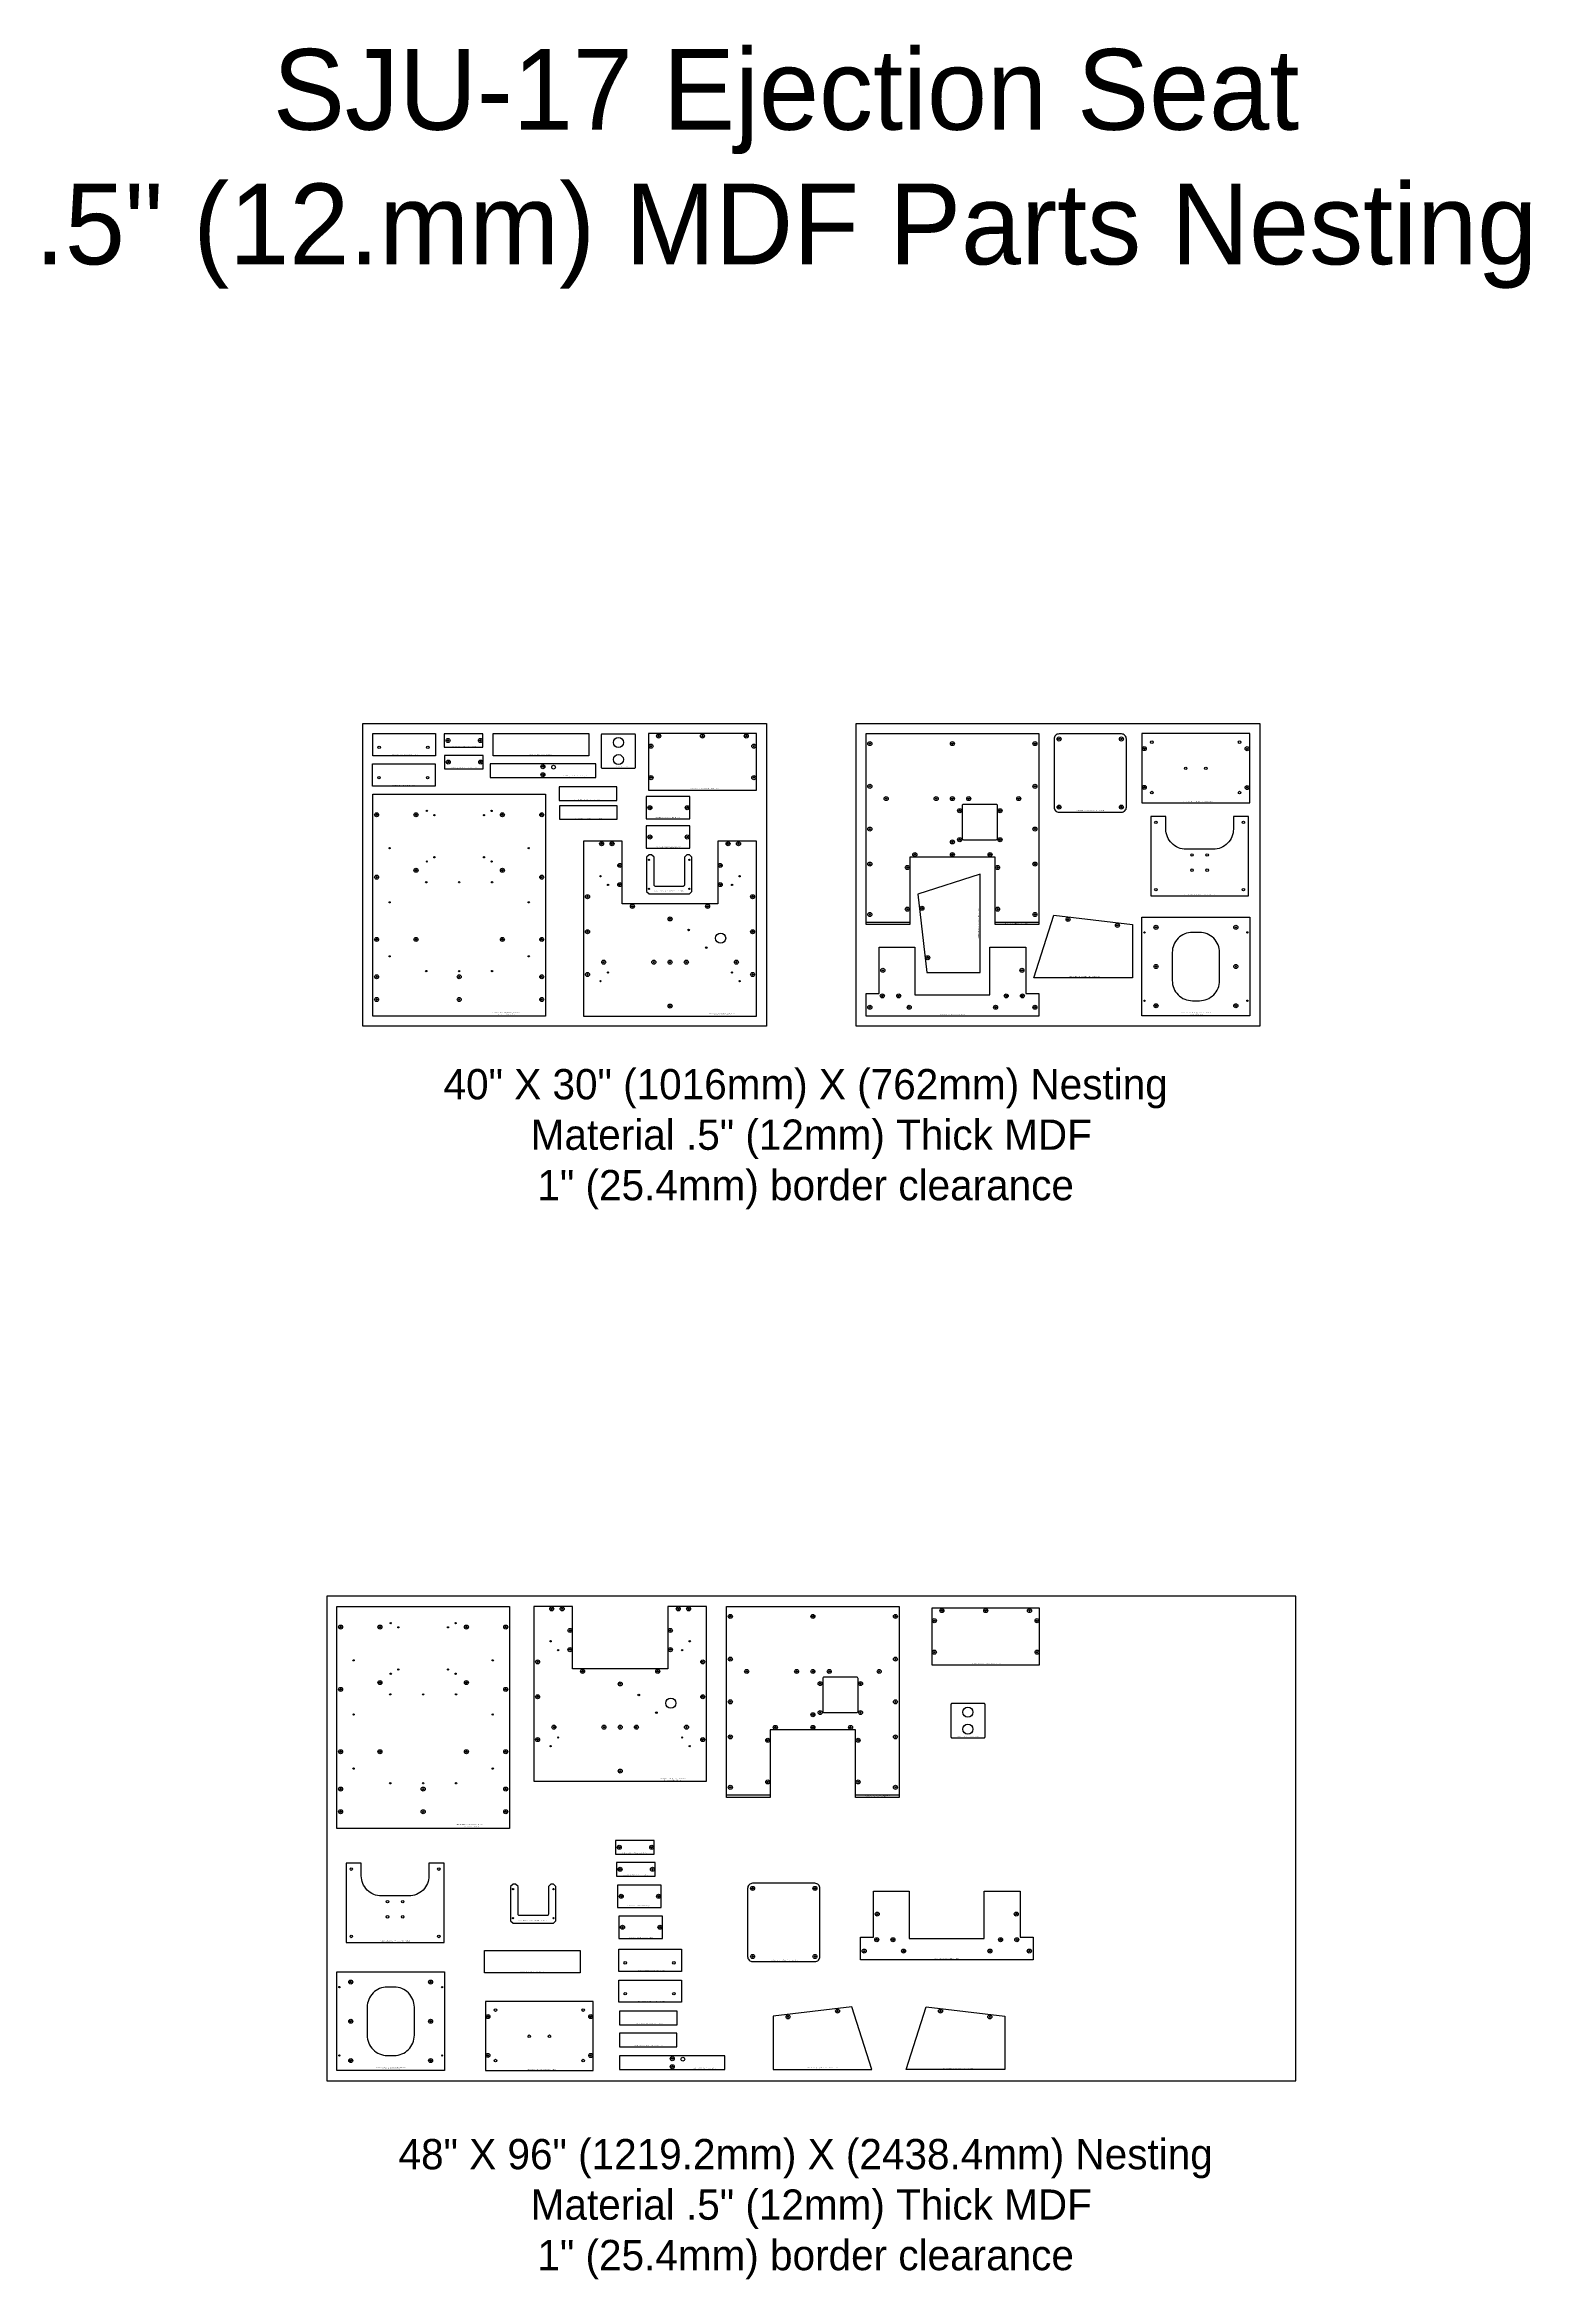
# Model space of a CAD drawing. Extents: x 220 to 367, y -88 to 133.
import ezdxf
from ezdxf.enums import TextEntityAlignment as Align

# ---------------------------------------------------------------- set-up
doc = ezdxf.new("R2010")
doc.units = 0
doc.header["$MEASUREMENT"] = 0
doc.layers.add('Info', color=4, linetype='Continuous')
doc.styles.add('Annotative', font='txt')

msp = doc.modelspace()

# ---------------------------------------------------------------- linework, layer by layer
at = {"color": 7, "linetype": 'Continuous', "lineweight": 25}
for p, q in [((301.45, 46.44), (305.78, 46.44)), ((314.23, 46.44), (318.56, 46.44)), ((287.63, -40.03), (291.96, -40.03)), ((300.41, -40.03), (304.74, -40.03))]:
    msp.add_line(p, q, dxfattribs=at)
at = {"color": 6, "linetype": 'Continuous'}
for points in [[(251.58, 66.12), (291.58, 66.12), (291.58, 36.12), (251.58, 36.12)], [(300.45, 66.12), (340.45, 66.12), (340.45, 36.12), (300.45, 36.12)], [(344.02, -68.35), (344.02, -20.35), (248.02, -20.35), (248.02, -68.35)]]:
    msp.add_lwpolyline(points, close=True, dxfattribs=at)
at = {"color": 7, "linetype": 'Continuous'}
for points in [[(252.58, 65.12), (258.78, 65.12), (258.78, 62.91), (252.58, 62.91)], [(259.66, 63.76), (263.49, 63.76), (263.49, 65.1), (259.66, 65.1)], [(264.52, 62.91), (264.52, 65.13), (273.97, 65.13), (273.97, 62.91)], [(279.9, 65.12), (279.9, 59.5), (290.58, 59.5), (290.58, 65.12)], [(339.45, 58.27), (339.45, 65.12), (328.76, 65.12), (328.76, 58.27)], [(252.56, 62.11), (258.76, 62.11), (258.76, 59.89), (252.56, 59.89)], [(259.69, 61.62), (263.52, 61.62), (263.52, 62.96), (259.69, 62.96)], [(274.66, 60.77), (274.66, 62.11), (264.21, 62.11), (264.21, 60.77)], [(276.75, 58.5), (276.75, 59.84), (271.06, 59.84), (271.06, 58.5)], [(269.69, 59.12), (269.69, 37.12), (252.58, 37.12), (252.58, 59.12)], [(276.78, 56.63), (276.78, 57.97), (271.09, 57.97), (271.09, 56.63)], [(279.65, 58.88), (279.65, 56.66), (283.98, 56.66), (283.98, 58.88)], [(279.65, 55.98), (279.65, 53.77), (283.98, 53.77), (283.98, 55.98)], [(290.58, 54.45), (286.75, 54.45), (286.75, 48.25), (277.3, 48.25), (277.3, 54.45), (273.47, 54.45), (273.47, 37.12), (290.58, 37.12)], [(307.47, 41.43), (312.75, 41.43), (312.75, 51.2), (306.56, 49.22)], [(327.84, 46.2), (327.84, 40.93), (318.07, 40.93), (320.05, 47.11)], [(328.78, 37.15), (328.78, 46.92), (339.47, 46.92), (339.47, 37.15)], [(306.29, 43.94), (306.29, 39.25), (313.71, 39.25), (313.71, 43.94), (317.27, 43.94), (317.27, 39.38), (318.56, 39.38), (318.56, 37.12), (301.45, 37.12), (301.45, 39.38), (302.74, 39.38), (302.74, 43.94)], [(266.13, -21.35), (266.13, -43.35), (249.02, -43.35), (249.02, -21.35)], [(285.64, -21.35), (281.81, -21.35), (281.81, -27.54), (272.36, -27.54), (272.36, -21.35), (268.53, -21.35), (268.53, -38.67), (285.64, -38.67)], [(307.96, -21.52), (307.96, -27.14), (318.64, -27.14), (318.64, -21.52)], [(276.63, -45.89), (280.46, -45.89), (280.46, -44.55), (276.63, -44.55)], [(276.71, -48.07), (280.54, -48.07), (280.54, -46.73), (276.71, -46.73)], [(276.81, -48.96), (276.81, -51.18), (281.14, -51.18), (281.14, -48.96)], [(305.73, -49.56), (305.73, -54.25), (313.15, -54.25), (313.15, -49.56), (316.7, -49.56), (316.7, -54.13), (318, -54.13), (318, -56.38), (300.88, -56.38), (300.88, -54.13), (302.18, -54.13), (302.18, -49.56)], [(276.95, -52.04), (276.95, -54.25), (281.28, -54.25), (281.28, -52.04)], [(276.97, -55.32), (283.16, -55.32), (283.16, -57.53), (276.97, -57.53)], [(263.66, -57.67), (263.66, -55.45), (273.11, -55.45), (273.11, -57.67)], [(249.02, -67.35), (249.02, -57.57), (259.7, -57.57), (259.7, -67.35)], [(276.97, -58.37), (283.16, -58.37), (283.16, -60.58), (276.97, -60.58)], [(274.42, -67.35), (274.42, -60.49), (263.74, -60.49), (263.74, -67.35)], [(282.72, -62.8), (282.72, -61.46), (277.03, -61.46), (277.03, -62.8)], [(292.23, -61.95), (292.23, -67.22), (302.01, -67.22), (300.03, -61.03)], [(315.2, -61.95), (315.2, -67.22), (305.43, -67.22), (307.4, -61.03)], [(282.7, -64.98), (282.7, -63.64), (277.01, -63.64), (277.01, -64.98)], [(287.47, -67.23), (287.47, -65.89), (277.03, -65.89), (277.03, -67.23)]]:
    msp.add_lwpolyline(points, close=True, dxfattribs=at)
for points in [[(275.22, 65.01), (275.22, 61.76, 0.414214), (275.28, 61.7), (278.53, 61.7, 0.414214), (278.59, 61.76), (278.59, 65.01, 0.414214), (278.53, 65.07), (275.28, 65.07, 0.414214)], [(327.24, 64.58, 0.414214), (326.74, 65.08), (320.57, 65.08, 0.414214), (320.07, 64.58), (320.07, 57.83, 0.414214), (320.57, 57.33), (326.74, 57.33, 0.414214), (327.24, 57.83)], [(339.34, 56.91), (337.84, 56.91), (337.84, 55.66, -0.414214), (335.84, 53.66), (333.15, 53.66, -0.414214), (331.15, 55.66), (331.15, 56.91), (329.65, 56.91), (329.65, 49.04), (339.34, 49.04)], [(279.7, 49.48), (279.95, 49.23), (283.95, 49.23), (284.2, 49.48), (284.2, 52.86), (283.95, 53.11), (283.7, 53.11), (283.45, 52.86), (283.45, 50.11, -0.414214), (283.33, 49.98), (280.58, 49.98, -0.414214), (280.45, 50.11), (280.45, 52.86), (280.2, 53.11), (279.95, 53.11), (279.7, 52.86)], [(333.78, 45.42, 0.414214), (331.78, 43.42), (331.78, 40.65, 0.414214), (333.78, 38.65), (334.47, 38.65, 0.414214), (336.47, 40.65), (336.47, 43.42, 0.414214), (334.47, 45.42)], [(309.86, -31.05), (309.86, -34.3, 0.414214), (309.92, -34.36), (313.17, -34.36, 0.414214), (313.23, -34.3), (313.23, -31.05, 0.414214), (313.17, -30.98), (309.92, -30.98, 0.414214)], [(259.64, -46.79), (258.14, -46.79), (258.14, -48.04, -0.414214), (256.14, -50.04), (253.44, -50.04, -0.414214), (251.44, -48.04), (251.44, -46.79), (249.94, -46.79), (249.94, -54.66), (259.64, -54.66)], [(266.23, -52.49), (266.48, -52.74), (270.48, -52.74), (270.73, -52.49), (270.73, -49.11), (270.48, -48.86), (270.23, -48.86), (269.98, -49.11), (269.98, -51.86, -0.414214), (269.85, -51.99), (267.1, -51.99, -0.414214), (266.98, -51.86), (266.98, -49.11), (266.73, -48.86), (266.48, -48.86), (266.23, -49.11)], [(296.88, -49.29, 0.414214), (296.38, -48.79), (290.21, -48.79, 0.414214), (289.71, -49.29), (289.71, -56.04, 0.414214), (290.21, -56.54), (296.38, -56.54, 0.414214), (296.88, -56.04)], [(254.02, -59.07, 0.414214), (252.02, -61.07), (252.02, -63.85, 0.414214), (254.02, -65.85), (254.7, -65.85, 0.414214), (256.7, -63.85), (256.7, -61.07, 0.414214), (254.7, -59.07)]]:
    msp.add_lwpolyline(points, format="xyb", close=True, dxfattribs=at)
at = {"color": 7, "linetype": 'Continuous', "lineweight": 25}
for points in [[(314.23, 46.19), (314.23, 52.88), (305.78, 52.88), (305.78, 46.19), (301.45, 46.19), (301.45, 65.12), (318.56, 65.12), (318.56, 46.19)], [(300.41, -40.28), (300.41, -33.59), (291.96, -33.59), (291.96, -40.28), (287.63, -40.28), (287.63, -21.35), (304.74, -21.35), (304.74, -40.28)]]:
    msp.add_lwpolyline(points, close=True, dxfattribs=at)
for points in [[(311.09, 54.6), (314.34, 54.6, 0.414214), (314.47, 54.72), (314.47, 57.97, 0.414214), (314.34, 58.1), (311.09, 58.1, 0.414214), (310.97, 57.97), (310.97, 54.72, 0.414214)], [(297.27, -31.87), (300.52, -31.87, 0.414214), (300.65, -31.75), (300.65, -28.5, 0.414214), (300.52, -28.37), (297.27, -28.37, 0.414214), (297.15, -28.5), (297.15, -31.75, 0.414214)]]:
    msp.add_lwpolyline(points, format="xyb", close=True, dxfattribs=at)
for centre, radius in [((260.04, 64.43), 0.2), ((263.24, 64.43), 0.2), ((280.9, 64.87), 0.065), ((285.24, 64.87), 0.065), ((289.58, 64.87), 0.065), ((320.57, 64.58), 0.065), ((326.74, 64.58), 0.065), ((260.06, 62.29), 0.2), ((263.27, 62.29), 0.2), ((280.15, 63.87), 0.065), ((290.33, 63.87), 0.065), ((329.01, 63.63), 0.065), ((339.2, 63.62), 0.065), ((269.43, 61.84), 0.065), ((269.43, 61.04), 0.065), ((280.15, 60.75), 0.065), ((290.33, 60.75), 0.065), ((329.01, 59.78), 0.065), ((339.2, 59.77), 0.065), ((280.03, 57.77), 0.065), ((283.73, 57.77), 0.065), ((320.57, 57.83), 0.065), ((326.74, 57.83), 0.065), ((252.96, 57.07), 0.065), ((256.86, 57.07), 0.065), ((265.42, 57.07), 0.065), ((269.32, 57.07), 0.065), ((275.25, 54.2), 0.065), ((276.28, 54.2), 0.065), ((280.03, 54.87), 0.065), ((283.73, 54.87), 0.065), ((287.78, 54.2), 0.065), ((288.81, 54.2), 0.065), ((252.96, 50.89), 0.065), ((256.86, 51.57), 0.065), ((265.42, 51.57), 0.065), ((269.32, 50.89), 0.065), ((277.05, 52.05), 0.065), ((287, 52.05), 0.065), ((273.85, 48.95), 0.065), ((277.05, 50.15), 0.065), ((287, 50.15), 0.065), ((290.21, 48.95), 0.065), ((278.3, 48), 0.065), ((282.03, 46.75), 0.065), ((285.75, 48), 0.065), ((306.98, 47.81), 0.065), ((321.46, 46.7), 0.065), ((252.96, 44.72), 0.065), ((256.86, 44.72), 0.065), ((265.42, 44.72), 0.065), ((269.32, 44.72), 0.065), ((273.85, 45.48), 0.065), ((290.21, 45.48), 0.065), ((326.35, 46.12), 0.065), ((330.17, 45.92), 0.065), ((338.08, 45.92), 0.065), ((275.46, 42.47), 0.065), ((280.42, 42.47), 0.065), ((282.03, 42.47), 0.065), ((283.64, 42.47), 0.065), ((288.6, 42.47), 0.065), ((307.55, 42.91), 0.065), ((330.17, 42.04), 0.065), ((338.08, 42.04), 0.065), ((252.96, 41.02), 0.065), ((261.14, 41.02), 0.065), ((269.32, 41.02), 0.065), ((273.85, 41.25), 0.065), ((290.21, 41.25), 0.065), ((303.11, 41.66), 0.065), ((316.89, 41.66), 0.065), ((252.96, 38.77), 0.065), ((261.14, 38.77), 0.065), ((269.32, 38.77), 0.065), ((282.03, 38.12), 0.065), ((301.82, 38), 0.065), ((303.06, 39.13), 0.065), ((304.68, 39.13), 0.065), ((305.72, 38), 0.065), ((314.28, 38), 0.065), ((315.33, 39.13), 0.065), ((316.94, 39.13), 0.065), ((318.18, 38), 0.065), ((330.17, 38.15), 0.065), ((338.08, 38.15), 0.065), ((270.31, -21.6), 0.065), ((271.34, -21.6), 0.065), ((282.84, -21.6), 0.065), ((283.87, -21.6), 0.065), ((308.96, -21.77), 0.065), ((313.3, -21.77), 0.065), ((317.64, -21.77), 0.065), ((249.39, -23.4), 0.065), ((253.29, -23.4), 0.065), ((261.85, -23.4), 0.065), ((265.75, -23.4), 0.065), ((272.11, -23.74), 0.065), ((282.06, -23.74), 0.065), ((308.21, -22.77), 0.065), ((318.39, -22.77), 0.065), ((272.11, -25.64), 0.065), ((282.06, -25.64), 0.065), ((308.21, -25.89), 0.065), ((318.39, -25.89), 0.065), ((268.91, -26.85), 0.065), ((273.36, -27.79), 0.065), ((280.81, -27.79), 0.065), ((285.27, -26.85), 0.065), ((249.39, -29.58), 0.065), ((253.29, -28.9), 0.065), ((261.85, -28.9), 0.065), ((265.75, -29.58), 0.065), ((268.91, -30.31), 0.065), ((277.09, -29.04), 0.065), ((285.27, -30.31), 0.065), ((268.91, -34.55), 0.065), ((270.52, -33.32), 0.065), ((275.48, -33.32), 0.065), ((277.09, -33.32), 0.065), ((278.7, -33.32), 0.065), ((283.66, -33.32), 0.065), ((285.27, -34.55), 0.065), ((249.39, -35.75), 0.065), ((253.29, -35.75), 0.065), ((261.85, -35.75), 0.065), ((265.75, -35.75), 0.065), ((277.09, -37.67), 0.065), ((249.39, -39.45), 0.065), ((257.57, -39.45), 0.065), ((265.75, -39.45), 0.065), ((249.39, -41.7), 0.065), ((257.57, -41.7), 0.065), ((265.75, -41.7), 0.065), ((277, -45.22), 0.2), ((280.21, -45.22), 0.2), ((277.08, -47.4), 0.2), ((280.29, -47.4), 0.2), ((277.19, -50.07), 0.065), ((280.89, -50.07), 0.065), ((290.21, -49.29), 0.065), ((296.38, -49.29), 0.065), ((277.32, -53.14), 0.065), ((281.03, -53.14), 0.065), ((302.55, -51.84), 0.065), ((316.33, -51.84), 0.065), ((302.5, -54.38), 0.065), ((304.11, -54.38), 0.065), ((314.77, -54.38), 0.065), ((316.38, -54.38), 0.065), ((290.21, -56.04), 0.065), ((296.38, -56.04), 0.065), ((301.26, -55.5), 0.065), ((305.16, -55.5), 0.065), ((313.72, -55.5), 0.065), ((317.62, -55.5), 0.065), ((250.4, -58.57), 0.065), ((258.31, -58.57), 0.065), ((263.99, -61.99), 0.065), ((274.17, -61.99), 0.065), ((293.72, -62.02), 0.065), ((298.62, -61.45), 0.065), ((308.82, -61.45), 0.065), ((313.71, -62.02), 0.065), ((250.4, -62.46), 0.065), ((258.31, -62.46), 0.065), ((250.4, -66.35), 0.065), ((258.31, -66.35), 0.065), ((263.98, -65.84), 0.065), ((274.17, -65.85), 0.065), ((282.25, -66.16), 0.065), ((282.25, -66.96), 0.065)]:
    msp.add_circle(centre, radius)
at = {"color": 7, "linetype": 'Continuous'}
for centre, radius in [((260.04, 64.43), 0.0625), ((263.24, 64.43), 0.0625), ((276.91, 64.23), 0.5), ((280.9, 64.87), 0.2), ((285.24, 64.87), 0.2), ((289.58, 64.87), 0.2), ((320.57, 64.58), 0.2), ((326.74, 64.58), 0.2), ((329.76, 64.26), 0.125), ((338.45, 64.26), 0.125), ((253.21, 63.76), 0.125), ((258.03, 63.76), 0.125), ((260.06, 62.29), 0.0625), ((263.27, 62.29), 0.0625), ((269.43, 61.84), 0.2), ((276.91, 62.54), 0.5), ((280.15, 63.87), 0.2), ((290.33, 63.87), 0.2), ((329.01, 63.63), 0.2), ((339.2, 63.62), 0.2), ((253.19, 60.75), 0.125), ((258.01, 60.75), 0.125), ((269.43, 61.04), 0.2), ((270.49, 61.79), 0.188), ((280.15, 60.75), 0.2), ((290.33, 60.75), 0.2), ((329.01, 59.78), 0.2), ((333.11, 61.67), 0.125), ((335.11, 61.67), 0.125), ((339.2, 59.77), 0.2), ((280.03, 57.77), 0.2), ((283.73, 57.77), 0.2), ((320.57, 57.83), 0.2), ((326.74, 57.83), 0.2), ((329.76, 59.27), 0.125), ((338.45, 59.27), 0.125), ((252.96, 57.07), 0.2), ((256.86, 57.07), 0.2), ((257.93, 57.45), 0.0625), ((258.68, 57.03), 0.0625), ((263.6, 57.03), 0.0625), ((264.35, 57.45), 0.0625), ((265.42, 57.07), 0.2), ((269.32, 57.07), 0.2), ((330.16, 56.33), 0.125), ((338.83, 56.33), 0.125), ((254.25, 53.76), 0.0625), ((268.03, 53.76), 0.0625), ((275.25, 54.2), 0.2), ((276.28, 54.2), 0.2), ((280.03, 54.87), 0.2), ((283.73, 54.87), 0.2), ((287.78, 54.2), 0.2), ((288.81, 54.2), 0.2), ((333.74, 53.09), 0.125), ((335.24, 53.09), 0.125), ((252.96, 50.89), 0.2), ((256.86, 51.57), 0.2), ((257.93, 52.44), 0.0625), ((258.68, 52.86), 0.0625), ((263.6, 52.86), 0.0625), ((264.35, 52.44), 0.0625), ((265.42, 51.57), 0.2), ((269.32, 50.89), 0.2), ((275.14, 50.98), 0.0625), ((277.05, 52.05), 0.2), ((279.95, 52.61), 0.0625), ((283.95, 52.61), 0.0625), ((287, 52.05), 0.2), ((288.92, 50.98), 0.0625), ((333.74, 51.59), 0.125), ((335.24, 51.59), 0.125), ((257.88, 50.39), 0.0625), ((261.14, 50.39), 0.0625), ((264.4, 50.39), 0.0625), ((273.85, 48.95), 0.2), ((275.89, 50.12), 0.0625), ((277.05, 50.15), 0.2), ((279.95, 49.73), 0.0625), ((283.95, 49.73), 0.0625), ((287, 50.15), 0.2), ((288.17, 50.12), 0.0625), ((290.21, 48.95), 0.2), ((330.16, 49.65), 0.125), ((338.83, 49.65), 0.125), ((254.25, 48.4), 0.0625), ((268.03, 48.4), 0.0625), ((278.3, 48), 0.2), ((282.03, 46.75), 0.2), ((285.75, 48), 0.2), ((306.98, 47.81), 0.2), ((321.46, 46.7), 0.2), ((252.96, 44.72), 0.2), ((256.86, 44.72), 0.2), ((265.42, 44.72), 0.2), ((269.32, 44.72), 0.2), ((273.85, 45.48), 0.2), ((283.87, 45.66), 0.0848), ((287.04, 44.85), 0.5), ((290.21, 45.48), 0.2), ((326.35, 46.12), 0.2), ((329.03, 45.42), 0.0625), ((330.17, 45.92), 0.2), ((338.08, 45.92), 0.2), ((339.22, 45.42), 0.0625), ((254.25, 43.05), 0.0625), ((268.03, 43.05), 0.0625), ((275.46, 42.47), 0.2), ((280.42, 42.47), 0.2), ((282.03, 42.47), 0.2), ((283.64, 42.47), 0.2), ((285.62, 43.91), 0.0848), ((288.6, 42.47), 0.2), ((307.55, 42.91), 0.2), ((330.17, 42.04), 0.2), ((338.08, 42.04), 0.2), ((252.96, 41.02), 0.2), ((257.88, 41.59), 0.0625), ((261.14, 41.02), 0.2), ((261.14, 41.59), 0.0625), ((264.4, 41.59), 0.0625), ((269.32, 41.02), 0.2), ((273.85, 41.25), 0.2), ((275.14, 40.59), 0.0625), ((275.89, 41.45), 0.0625), ((288.17, 41.45), 0.0625), ((288.92, 40.59), 0.0625), ((290.21, 41.25), 0.2), ((303.11, 41.66), 0.2), ((316.89, 41.66), 0.2), ((252.96, 38.77), 0.2), ((261.14, 38.77), 0.2), ((269.32, 38.77), 0.2), ((282.03, 38.12), 0.2), ((301.82, 38), 0.2), ((303.06, 39.13), 0.2), ((304.68, 39.13), 0.2), ((305.72, 38), 0.2), ((314.28, 38), 0.2), ((315.33, 39.13), 0.2), ((316.94, 39.13), 0.2), ((318.18, 38), 0.2), ((329.03, 38.65), 0.0625), ((330.17, 38.15), 0.2), ((338.08, 38.15), 0.2), ((339.22, 38.65), 0.0625), ((270.31, -21.6), 0.2), ((271.34, -21.6), 0.2), ((282.84, -21.6), 0.2), ((283.87, -21.6), 0.2), ((308.96, -21.77), 0.2), ((313.3, -21.77), 0.2), ((317.64, -21.77), 0.2), ((249.39, -23.4), 0.2), ((253.29, -23.4), 0.2), ((254.36, -23.02), 0.0625), ((255.11, -23.43), 0.0625), ((260.03, -23.43), 0.0625), ((260.78, -23.02), 0.0625), ((261.85, -23.4), 0.2), ((265.75, -23.4), 0.2), ((272.11, -23.74), 0.2), ((282.06, -23.74), 0.2), ((308.21, -22.77), 0.2), ((318.39, -22.77), 0.2), ((270.2, -24.81), 0.0625), ((270.95, -25.68), 0.0625), ((272.11, -25.64), 0.2), ((282.06, -25.64), 0.2), ((283.23, -25.68), 0.0625), ((283.98, -24.81), 0.0625), ((308.21, -25.89), 0.2), ((318.39, -25.89), 0.2), ((250.68, -26.7), 0.0625), ((253.29, -28.9), 0.2), ((254.36, -28.03), 0.0625), ((255.11, -27.61), 0.0625), ((260.03, -27.61), 0.0625), ((260.78, -28.03), 0.0625), ((261.85, -28.9), 0.2), ((264.46, -26.7), 0.0625), ((268.91, -26.85), 0.2), ((273.36, -27.79), 0.2), ((280.81, -27.79), 0.2), ((285.27, -26.85), 0.2), ((249.39, -29.58), 0.2), ((254.31, -30.07), 0.0625), ((257.57, -30.07), 0.0625), ((260.83, -30.07), 0.0625), ((265.75, -29.58), 0.2), ((268.91, -30.31), 0.2), ((277.09, -29.04), 0.2), ((278.93, -30.13), 0.0848), ((282.1, -30.94), 0.5), ((285.27, -30.31), 0.2), ((250.68, -32.06), 0.0625), ((264.46, -32.06), 0.0625), ((270.52, -33.32), 0.2), ((275.48, -33.32), 0.2), ((277.09, -33.32), 0.2), ((278.7, -33.32), 0.2), ((280.68, -31.88), 0.0848), ((283.66, -33.32), 0.2), ((311.54, -31.83), 0.5), ((311.54, -33.52), 0.5), ((268.91, -34.55), 0.2), ((270.2, -35.2), 0.0625), ((270.95, -34.34), 0.0625), ((283.23, -34.34), 0.0625), ((283.98, -35.2), 0.0625), ((285.27, -34.55), 0.2), ((249.39, -35.75), 0.2), ((250.68, -37.42), 0.0625), ((253.29, -35.75), 0.2), ((261.85, -35.75), 0.2), ((264.46, -37.42), 0.0625), ((265.75, -35.75), 0.2), ((277.09, -37.67), 0.2), ((249.39, -39.45), 0.2), ((254.31, -38.88), 0.0625), ((257.57, -39.45), 0.2), ((257.57, -38.88), 0.0625), ((260.83, -38.88), 0.0625), ((265.75, -39.45), 0.2), ((249.39, -41.7), 0.2), ((257.57, -41.7), 0.2), ((265.75, -41.7), 0.2), ((277, -45.22), 0.0625), ((280.21, -45.22), 0.0625), ((250.45, -47.38), 0.125), ((259.12, -47.38), 0.125), ((277.08, -47.4), 0.0625), ((280.29, -47.4), 0.0625), ((254.04, -50.61), 0.125), ((255.54, -50.61), 0.125), ((266.48, -49.36), 0.0625), ((270.48, -49.36), 0.0625), ((277.19, -50.07), 0.2), ((280.89, -50.07), 0.2), ((290.21, -49.29), 0.2), ((296.38, -49.29), 0.2), ((254.04, -52.11), 0.125), ((255.54, -52.11), 0.125), ((266.48, -52.24), 0.0625), ((270.48, -52.24), 0.0625), ((277.32, -53.14), 0.2), ((281.03, -53.14), 0.2), ((302.55, -51.84), 0.2), ((316.33, -51.84), 0.2), ((250.45, -54.05), 0.125), ((259.12, -54.05), 0.125), ((301.26, -55.5), 0.2), ((302.5, -54.38), 0.2), ((304.11, -54.38), 0.2), ((305.16, -55.5), 0.2), ((313.72, -55.5), 0.2), ((314.77, -54.38), 0.2), ((316.38, -54.38), 0.2), ((317.62, -55.5), 0.2), ((277.59, -56.67), 0.125), ((282.41, -56.67), 0.125), ((290.21, -56.04), 0.2), ((296.38, -56.04), 0.2), ((249.27, -59.07), 0.0625), ((250.4, -58.57), 0.2), ((258.31, -58.57), 0.2), ((259.45, -59.07), 0.0625), ((277.59, -59.72), 0.125), ((282.41, -59.72), 0.125), ((263.99, -61.99), 0.2), ((264.74, -61.35), 0.125), ((273.42, -61.35), 0.125), ((274.17, -61.99), 0.2), ((293.72, -62.02), 0.2), ((298.62, -61.45), 0.2), ((308.82, -61.45), 0.2), ((313.71, -62.02), 0.2), ((250.4, -62.46), 0.2), ((258.31, -62.46), 0.2), ((268.08, -63.94), 0.125), ((270.08, -63.94), 0.125), ((249.27, -65.85), 0.0625), ((250.4, -66.35), 0.2), ((258.31, -66.35), 0.2), ((259.45, -65.85), 0.0625), ((263.98, -65.84), 0.2), ((264.74, -66.35), 0.125), ((273.42, -66.35), 0.125), ((274.17, -65.85), 0.2), ((282.25, -66.16), 0.2), ((283.3, -66.21), 0.188), ((282.25, -66.96), 0.2)]:
    msp.add_circle(centre, radius, dxfattribs=at)
at = {"color": 7, "linetype": 'Continuous', "lineweight": 25}
for centre, radius in [((301.82, 64.12), 0.2), ((310, 64.12), 0.2), ((318.18, 64.12), 0.2), ((301.82, 64.12), 0.0625), ((310, 64.12), 0.0625), ((318.18, 64.12), 0.0625), ((301.82, 59.89), 0.2), ((301.82, 59.89), 0.0625), ((318.18, 59.89), 0.2), ((318.18, 59.89), 0.0625), ((303.44, 58.67), 0.2), ((303.44, 58.67), 0.0625), ((308.39, 58.67), 0.2), ((308.39, 58.67), 0.0625), ((310, 58.67), 0.2), ((310, 58.67), 0.0625), ((310.72, 57.47), 0.2), ((311.62, 58.67), 0.2), ((311.62, 58.67), 0.0625), ((314.72, 57.47), 0.2), ((316.57, 58.67), 0.2), ((316.57, 58.67), 0.0625), ((301.82, 55.66), 0.2), ((301.82, 55.66), 0.0625), ((310.72, 57.47), 0.0625), ((314.72, 57.47), 0.0625), ((318.18, 55.66), 0.2), ((318.18, 55.66), 0.0625), ((306.28, 53.13), 0.2), ((306.28, 53.13), 0.0625), ((310, 54.38), 0.2), ((310, 53.13), 0.2), ((310, 54.38), 0.0625), ((310, 53.13), 0.0625), ((310.72, 54.6), 0.2), ((310.72, 54.6), 0.0625), ((313.73, 53.13), 0.2), ((313.73, 53.13), 0.0625), ((314.72, 54.6), 0.2), ((314.72, 54.6), 0.0625), ((301.82, 52.19), 0.2), ((301.82, 52.19), 0.0625), ((305.53, 51.85), 0.2), ((305.53, 51.85), 0.0625), ((314.48, 51.85), 0.2), ((314.48, 51.85), 0.0625), ((318.18, 52.19), 0.2), ((318.18, 52.19), 0.0625), ((301.82, 47.19), 0.2), ((301.82, 47.19), 0.0625), ((305.53, 47.72), 0.2), ((305.53, 47.72), 0.0625), ((314.48, 47.72), 0.2), ((314.48, 47.72), 0.0625), ((318.18, 47.19), 0.2), ((318.18, 47.19), 0.0625), ((288, -22.35), 0.2), ((288, -22.35), 0.0625), ((296.18, -22.35), 0.2), ((296.18, -22.35), 0.0625), ((304.36, -22.35), 0.2), ((304.36, -22.35), 0.0625), ((288, -26.58), 0.2), ((288, -26.58), 0.0625), ((304.36, -26.58), 0.2), ((304.36, -26.58), 0.0625), ((289.62, -27.8), 0.2), ((289.62, -27.8), 0.0625), ((294.57, -27.8), 0.2), ((294.57, -27.8), 0.0625), ((296.18, -27.8), 0.2), ((296.18, -27.8), 0.0625), ((297.8, -27.8), 0.2), ((297.8, -27.8), 0.0625), ((302.75, -27.8), 0.2), ((302.75, -27.8), 0.0625), ((288, -30.81), 0.2), ((288, -30.81), 0.0625), ((296.9, -29), 0.2), ((296.9, -29), 0.0625), ((300.9, -29), 0.2), ((300.9, -29), 0.0625), ((304.36, -30.81), 0.2), ((304.36, -30.81), 0.0625), ((292.46, -33.34), 0.2), ((296.18, -32.09), 0.2), ((296.18, -33.34), 0.2), ((296.18, -32.09), 0.0625), ((296.9, -31.87), 0.2), ((296.9, -31.87), 0.0625), ((299.91, -33.34), 0.2), ((300.9, -31.87), 0.2), ((300.9, -31.87), 0.0625), ((288, -34.28), 0.2), ((288, -34.28), 0.0625), ((291.71, -34.62), 0.2), ((291.71, -34.62), 0.0625), ((292.46, -33.34), 0.0625), ((296.18, -33.34), 0.0625), ((299.91, -33.34), 0.0625), ((300.66, -34.62), 0.2), ((300.66, -34.62), 0.0625), ((304.36, -34.28), 0.2), ((304.36, -34.28), 0.0625), ((288, -39.28), 0.2), ((288, -39.28), 0.0625), ((291.71, -38.75), 0.2), ((291.71, -38.75), 0.0625), ((300.66, -38.75), 0.2), ((300.66, -38.75), 0.0625), ((304.36, -39.28), 0.2), ((304.36, -39.28), 0.0625)]:
    msp.add_circle(centre, radius, dxfattribs=at)

# ---------------------------------------------------------------- texts
at = {"layer": 'Info', "color": 4, "linetype": 'Continuous'}
for s, p in [('40" X 30" (1016mm) X (762mm) Nesting ', (296.02, 28.88)), ('Material .5" (12mm) Thick MDF', (296.02, 23.88)), ('1" (25.4mm) border clearance ', (296.02, 18.88)), ('48" X 96" (1219.2mm) X (2438.4mm) Nesting ', (296.02, -77.12)), ('Material .5" (12mm) Thick MDF', (296.02, -82.12)), ('1" (25.4mm) border clearance ', (296.02, -87.12))]:
    msp.add_text(s, height=3, dxfattribs=at).set_placement(p, align=Align.CENTER)
at = {"layer": 'Info', "color": 4, "linetype": 'Continuous', "insert": (293.52, 132.94), "char_height": 8, "attachment_point": 2}
msp.add_mtext_dynamic_manual_height_columns('SJU-17 Ejection Seat \\P.5" (12.mm) MDF Parts Nesting', width=208.7087, gutter_width=15, heights=[0], dxfattribs=at)
at = {"layer": 'Info', "char_height": 0.05, "style": 'Annotative'}
for s, width, gutter_width, heights, insert, attachment_point in [('Seat Pan Support B - Qty 2 - PN# OH3A2A-19 - CNC - Item 10 - Thick .5" (12.7mm)', 5.3173, 0.625, [0.083], (255.78, 63.04), 2), ('Seat Pan Front D - Qty 2 - PN# OH3A2A-16 - CNC - Item 7 - Thick .5" (12.7mm)', 5.3173, 0.625, [0.083], (261.57, 63.89), 2), ('Seat Pan Front A - Qty 1 - PN# OH3A2A-13 - CNC - Item 4 - Thick .5" (12.7mm)', 5.3173, 0.625, [0.083], (269.26, 63.08), 2), ('Seat Pan Support B - Qty 2 - PN# OH3A2A-19 - CNC - Item 10 - Thick .5" (12.7mm)', 5.3173, 0.625, [0.083], (255.76, 60.03), 2), ('Seat Pan Front D - Qty 2 - PN# OH3A2A-16 - CNC - Item 7 - Thick .5" (12.7mm)', 5.3173, 0.625, [0.083], (261.6, 61.75), 2), ('Seat Pan Front B - Qty 1 - PN# OH3A2A-14 - CNC - Item 5 - Thick .5" (12.7mm)', 5.3173, 0.625, [0.083], (272.61, 60.95), 2), ('Lower Seat Pan Support C - Qty 2 - PN# OH3A2A-20 - CNC - Item 11 - Thick .5" (12.7mm)', 5.3173, 0.625, [0.083], (273.94, 58.64), 2), ('Lower Parachute Container Base - Qty 1 - PN# OH3A2A-67 - CNC - Item 58 - Thick .5" (12.7mm)  ', 4.5355, 0, [0.0166], (285.32, 59.68), 2), ('Top Parachute Container Base - Qty 1 - PN# OH3A2A-71 - CNC - Item 62 - Thick .5" (12.7mm)  ', 4.5355, 0, [0.0166], (334.31, 58.43), 2), ('Lower Seat Pan Support C - Qty 2 - PN# OH3A2A-20 - CNC - Item 11 - Thick .5" (12.7mm)', 5.3173, 0.625, [0.083], (273.97, 56.76), 2), ('Seat Pan Front E - Qty 1 - PN# OH3A2A-17 - CNC - Item 8 - Thick .5" (12.7mm)', 3.5696, 0.625, [0.083], (281.82, 56.85), 2), ('Drouge Bridle Container - Qty 1 - PN# OH3A2A-56 - CNC - Item 47 - Thick .5" (12.7mm)', 4.0134, 0.625, [0.0766], (323.66, 57.51), 2), ('Seat Pan Front C - Qty 1 - PN# OH3A2A-15 - CNC - Item 6 - Thick .5" (12.7mm)', 5.3173, 0.625, [0.083], (281.85, 53.9), 2), ('Seat Pan Access Panel Support - Qty 1 - PN# OH3A2A-100 - CNC - Item 91 - Thick .5" (12.7mm)', 5.3173, 0.625, [0.083], (281.96, 49.54), 2), ('FWD Parachute Container Support - Qty 1 - PN# OH3A2A-72 - CNC - Item 63 - Thick .5" (12.7mm)  ', 4.5355, 0, [0.0166], (334.5, 49.16), 8), ('Seat Pan Top - Qty 1 - PN# OH3A2A-10 - CNC - Item 1 - Thick .5" (12.7mm)', 6.7043, 0.625, [0.0766], (316.39, 46.34), 2), ('Right Parachute Container Support - Qty 1 - PN# OH3A2A-70 - CNC - Item 61 - Thick .5" (12.7mm)  ', 4.5355, 0, [0.0166], (323.09, 41), 8), ('Aft Seat Back Support - Qty 1 - PN# OH3A2A-26 - CNC - Item 17 - Thick .5" (12.7mm)', 6.7043, 0.625, [0.0766], (265.78, 37.52), 2), ('Lower Seat Pan Base - Qty 1 - PN# OH3A2A-12 - CNC - Item 3 - Thick .5" (12.7mm)', 6.7043, 0.625, [0.0766], (287.19, 37.42), 2), ('Seat Back Top - Qty 1 - PN# OH3A2A-30 - CNC - Item 21 - Thick .5" (12.7mm)', 6.7043, 0.625, [0.0766], (310.01, 37.32), 2), ('Aft Parachute Container Support - Qty 1 - PN# OH3A2A-68 - CNC - Item 59 - Thick .5" (12.7mm)', 6.7043, 0.625, [0.0766], (334.14, 37.51), 2), ('Lower Parachute Container Base - Qty 1 - PN# OH3A2A-67 - CNC - Item 58 - Thick .5" (12.7mm)  ', 4.5355, 0, [0.0166], (313.38, -26.96), 2), ('Lower Seat Pan Base - Qty 1 - PN# OH3A2A-12 - CNC - Item 3 - Thick .5" (12.7mm)', 6.7043, 0.625, [0.0766], (282.25, -38.37), 2), ('Seat Pan Top - Qty 1 - PN# OH3A2A-10 - CNC - Item 1 - Thick .5" (12.7mm)', 6.7043, 0.625, [0.0766], (302.58, -40.12), 2), ('Aft Seat Back Support - Qty 1 - PN# OH3A2A-26 - CNC - Item 17 - Thick .5" (12.7mm)', 6.7043, 0.625, [0.0766], (262.21, -42.95), 2), ('Seat Pan Front D - Qty 2 - PN# OH3A2A-16 - CNC - Item 7 - Thick .5" (12.7mm)', 5.3173, 0.625, [0.083], (278.54, -45.76), 2), ('Seat Pan Front D - Qty 2 - PN# OH3A2A-16 - CNC - Item 7 - Thick .5" (12.7mm)', 5.3173, 0.625, [0.083], (278.62, -47.94), 2), ('Seat Pan Access Panel Support - Qty 1 - PN# OH3A2A-100 - CNC - Item 91 - Thick .5" (12.7mm)', 5.3173, 0.625, [0.083], (268.48, -52.43), 2), ('Seat Pan Front E - Qty 1 - PN# OH3A2A-17 - CNC - Item 8 - Thick .5" (12.7mm)', 3.5696, 0.625, [0.083], (278.98, -50.99), 2), ('FWD Parachute Container Support - Qty 1 - PN# OH3A2A-72 - CNC - Item 63 - Thick .5" (12.7mm)  ', 4.5355, 0, [0.0166], (254.79, -54.54), 8), ('Seat Pan Front C - Qty 1 - PN# OH3A2A-15 - CNC - Item 6 - Thick .5" (12.7mm)', 5.3173, 0.625, [0.083], (279.15, -54.12), 2), ('Seat Pan Front A - Qty 1 - PN# OH3A2A-13 - CNC - Item 4 - Thick .5" (12.7mm)', 5.3173, 0.625, [0.083], (268.4, -57.5), 2), ('Seat Pan Support B - Qty 2 - PN# OH3A2A-19 - CNC - Item 10 - Thick .5" (12.7mm)', 5.3173, 0.625, [0.083], (280.17, -57.39), 2), ('Drouge Bridle Container - Qty 1 - PN# OH3A2A-56 - CNC - Item 47 - Thick .5" (12.7mm)', 4.0134, 0.625, [0.0766], (293.3, -56.36), 2), ('Seat Back Top - Qty 1 - PN# OH3A2A-30 - CNC - Item 21 - Thick .5" (12.7mm)', 6.7043, 0.625, [0.0766], (309.45, -56.19), 2), ('Seat Pan Support B - Qty 2 - PN# OH3A2A-19 - CNC - Item 10 - Thick .5" (12.7mm)', 5.3173, 0.625, [0.083], (280.17, -60.44), 2), ('Lower Seat Pan Support C - Qty 2 - PN# OH3A2A-20 - CNC - Item 11 - Thick .5" (12.7mm)', 5.3173, 0.625, [0.083], (279.91, -62.66), 2), ('Lower Seat Pan Support C - Qty 2 - PN# OH3A2A-20 - CNC - Item 11 - Thick .5" (12.7mm)', 5.3173, 0.625, [0.083], (279.89, -64.84), 2), ('Aft Parachute Container Support - Qty 1 - PN# OH3A2A-68 - CNC - Item 59 - Thick .5" (12.7mm)', 6.7043, 0.625, [0.0766], (254.37, -66.99), 2), ('Top Parachute Container Base - Qty 1 - PN# OH3A2A-71 - CNC - Item 62 - Thick .5" (12.7mm)  ', 4.5355, 0, [0.0166], (269.28, -67.19), 2), ('Seat Pan Front B - Qty 1 - PN# OH3A2A-14 - CNC - Item 5 - Thick .5" (12.7mm)', 5.3173, 0.625, [0.083], (285.43, -67.06), 2), ('Left Parachute Container Support - Qty 1 - PN# OH3A2A-69 - CNC - Item 60 - Thick .5" (12.7mm)  ', 4.5355, 0, [0.0166], (297.12, -67.04), 2), ('Right Parachute Container Support - Qty 1 - PN# OH3A2A-70 - CNC - Item 61 - Thick .5" (12.7mm)  ', 4.5355, 0, [0.0166], (310.45, -67.15), 8)]:
    msp.add_mtext_dynamic_manual_height_columns(s, width=width, gutter_width=gutter_width, heights=heights, dxfattribs=dict(at, insert=insert, attachment_point=attachment_point))
at = {"layer": 'Info', "char_height": 0.04, "attachment_point": 2}
for insert in [(276.91, 61.83), (311.55, -34.23)]:
    msp.add_mtext_dynamic_manual_height_columns('Seat Pan Access Panel Plug - Qty 1 - PN# OH3A2A-99 - CNC - Item 90 - Thick .5" (12.7mm)', width=6.5264, gutter_width=0.625, heights=[0.106], dxfattribs=dict(at, insert=insert))
at = {"layer": 'Info', "insert": (312.57, 46.31), "char_height": 0.05, "attachment_point": 2, "rotation": 90, "style": 'Annotative'}
msp.add_mtext_dynamic_manual_height_columns('Left Parachute Container Support - Qty 1 - PN# OH3A2A-69 - CNC - Item 60 - Thick .5" (12.7mm)  ', width=4.5355, gutter_width=0, heights=[0.0166], dxfattribs=at)
at = {"layer": 'Info', "color": 1, "char_height": 0.05, "attachment_point": 2, "style": 'Annotative'}
for insert in [(265.8, 37.36), (287.21, 37.27), (334.17, 37.35), (282.27, -38.53), (262.23, -43.11), (254.4, -67.15)]:
    msp.add_mtext_dynamic_manual_height_columns('NOTE Counter-Sinks on Both Sides - Check eDrawing', width=2.7273, gutter_width=0.625, heights=[0.083], dxfattribs=dict(at, insert=insert))

doc.saveas('drawing.dxf')
